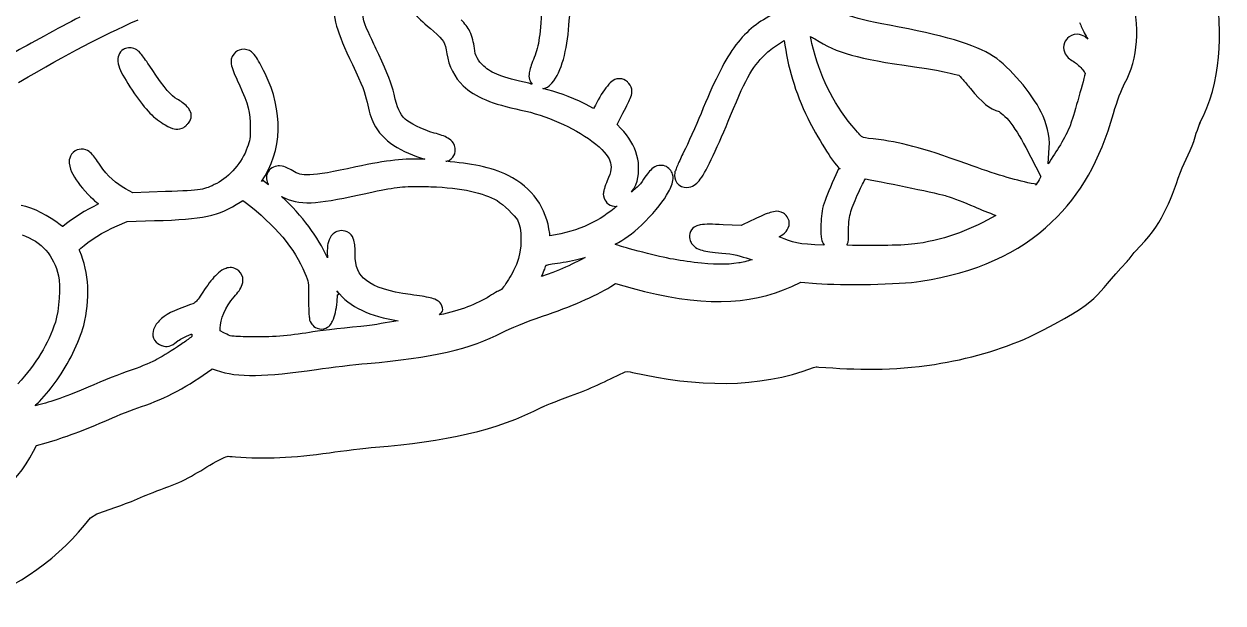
# Model space of a CAD drawing. Extents: x 3 to 1707, y 187 to 1378.
# Drawn here: x 132.8 to 267.7, y 860.7 to 925.8 of the extents above; entities that cross this region are included whole.
import ezdxf

# ---------------------------------------------------------------- set-up
doc = ezdxf.new("R2010")
doc.units = 0
doc.layers.add('Drawings', color=7, linetype='CONTINUOUS')

msp = doc.modelspace()

# ---------------------------------------------------------------- linework, layer by layer
at = {"layer": 'Drawings', "color": 7}
for points in [[(221.256356, 924.352333), (221.256158, 924.352615)], [(250.176821, 924.165883), (250.171173, 924.165883)], [(143.995617, 922.91336), (143.98997, 922.907713)], [(144.563522, 923.078635), (144.563664, 923.078804)], [(197.08351, 916.660455), (196.879468, 916.268922), (195.974976, 916.737644)], [(199.934669, 914.035532), (199.515517, 914.465631), (200.182845, 915.744948), (200.17748, 915.744948)], [(245.4728, 911.890398), (245.478448, 911.890398), (247.182615, 908.614961)], [(248.003779, 910.05495), (248.119551, 911.885683)], [(224.603613, 909.442353), (224.471181, 909.563755), (223.947241, 908.400278)], [(160.314673, 907.699284), (159.658386, 908.22865), (159.531516, 908.046831)], [(176.633757, 907.512326), (176.633757, 907.512128)], [(227.443902, 908.350334), (227.444043, 908.350306)], [(148.722004, 906.921948), (145.065522, 906.800547), (144.254806, 907.225141)], [(157.138335, 905.753954), (157.436152, 905.94142), (157.435841, 905.940573)], [(157.435841, 905.940573), (157.678483, 905.753107)], [(143.295393, 903.07968), (143.30104, 903.07968), (144.437133, 903.570452), (147.486969, 903.658538)], [(214.571554, 903.646963), (213.463021, 903.12313), (211.433478, 903.205852)], [(137.178977, 903.017511), (137.134842, 902.984478), (136.897707, 903.171945)], [(191.965417, 901.970551), (191.937745, 902.19105), (191.937745, 902.196696)], [(139.08727, 900.217515), (139.08727, 900.223162), (139.01007, 900.38296), (139.208605, 900.565062), (139.214252, 900.570709)], [(195.429096, 899.389727), (195.930983, 899.516493)], [(219.154582, 896.273975), (220.18038, 896.753737), (221.961748, 896.604949)], [(168.024765, 894.54841), (168.096459, 895.303837), (168.272941, 895.414228), (168.013724, 895.750594)], [(198.820686, 896.251813), (198.826051, 896.251813), (199.349991, 896.577168), (201.208559, 896.069852)], [(155.312522, 891.041548), (154.882358, 891.262047), (154.882358, 891.565325)], [(153.955672, 886.971017), (153.977697, 886.987957), (154.440955, 886.833523)], [(133.891892, 877.729154), (134.239322, 878.385371), (135.331308, 878.694154)], [(140.283734, 870.231547), (141.020751, 870.717096)]]:
    msp.add_lwpolyline(points, dxfattribs=at)
for points in [[(171.212115, 925.577019), (170.730842, 926.818644), (170.551536, 929.671266), (170.842604, 930.787961)], [(167.567013, 929.12208), (167.581131, 926.282615), (167.920146, 925.039691), (169.750957, 921.209139)], [(256.590834, 919.069821), (258.162371, 921.964255), (258.336623, 925.2057), (257.318815, 929.723327)], [(265.017245, 914.567891), (267.505586, 919.151047), (267.659817, 924.764956), (266.808326, 929.92827)], [(191.055447, 928.268063), (190.906073, 924.505694), (190.740942, 923.363448), (190.200597, 922.003922)], [(139.087214, 926.541708), (136.683697, 925.292742), (133.340873, 923.47158), (131.603273, 922.472193)], [(176.876201, 926.784708), (177.284736, 926.348623), (177.893698, 925.792972), (178.867145, 924.942965)], [(194.094355, 925.648787), (194.142923, 926.36065), (194.187736, 926.743121), (194.21569, 926.850886)], [(216.898972, 926.756955), (215.229338, 925.91666), (213.871132, 924.81267), (212.657896, 923.101024)], [(230.140435, 925.621627), (227.79328, 926.052856), (226.313372, 926.414999), (225.248578, 926.856815)], [(132.215341, 919.19094), (138.105211, 922.601866), (141.341017, 924.301062), (145.650031, 926.249159)], [(171.708468, 924.485197), (171.433156, 925.07885), (171.209856, 925.582863), (171.212115, 925.577019)], [(182.975873, 924.915353), (182.738963, 925.413917), (182.398621, 925.791278), (181.977634, 926.249808)], [(193.476668, 921.79435), (193.78434, 922.897973), (193.995723, 924.20668), (194.094355, 925.648787)], [(241.854438, 922.120101), (239.725867, 923.523359), (236.171857, 924.513712), (230.140435, 925.621627)], [(251.522489, 925.930551), (251.695865, 925.524026), (251.886381, 925.116625), (252.062976, 924.767046)], [(172.712213, 922.351187), (172.342448, 923.130866), (171.983723, 923.891544), (171.708468, 924.485197)], [(178.867145, 924.942965), (180.068155, 923.894255), (180.158909, 923.747077), (180.367242, 922.428488)], [(183.466719, 923.040521), (183.394714, 923.677228), (183.25014, 924.338358), (182.975873, 924.915353)], [(216.485354, 922.632443), (216.831795, 922.949695), (217.515953, 923.439903), (218.117799, 923.812492)], [(218.117799, 923.812492), (218.195169, 923.860488), (218.247407, 923.884204), (218.321953, 923.928247)], [(218.321953, 923.928247), (218.691267, 921.015913), (219.532987, 918.092314), (220.96365, 915.177156)], [(221.256158, 924.352615), (221.483185, 924.24533), (221.52074, 924.252389), (221.752511, 924.104448)], [(221.432838, 923.585839), (221.365069, 923.863085), (221.314242, 924.095498), (221.256356, 924.352333)], [(221.752511, 924.104448), (224.307801, 922.474282), (226.43033, 921.885118), (232.959121, 920.955805)], [(250.171173, 924.165883), (250.002315, 923.99705), (249.817362, 923.74671), (249.746515, 923.399417)], [(251.241219, 924.607022), (250.834577, 924.621138), (250.349406, 924.337398), (250.176821, 924.165883)], [(252.112589, 924.364501), (251.846595, 924.475739), (251.647834, 924.592058), (251.241219, 924.607022)], [(252.062976, 924.767046), (252.203315, 924.489234), (252.31824, 924.290729), (252.460047, 924.077768)], [(252.460047, 924.077768), (252.323097, 924.146374), (252.253351, 924.305608), (252.112589, 924.364501)], [(143.98997, 922.907713), (143.509092, 922.610534), (143.332948, 921.956632), (143.366748, 921.573258)], [(144.563664, 923.078804), (144.351038, 923.059041), (144.141519, 923.002576), (143.995617, 922.91336)], [(145.159156, 923.023581), (144.991851, 923.085411), (144.776148, 923.099527), (144.563522, 923.078635)], [(146.162902, 922.174392), (145.883072, 922.531482), (145.704161, 922.82341), (145.159156, 923.023581)], [(157.033208, 922.841564), (156.815782, 922.758277), (156.416707, 922.52832), (156.233533, 922.113692)], [(158.169301, 922.780863), (157.840366, 922.952801), (157.336334, 922.957883), (157.033208, 922.841564)], [(158.842135, 922.168774), (158.676948, 922.392378), (158.498235, 922.60884), (158.169301, 922.780863)], [(174.438433, 917.873622), (174.185993, 919.03772), (173.737023, 920.190355), (172.712213, 922.351187)], [(180.367242, 922.428488), (180.582127, 921.069696), (181.243836, 919.730159), (182.203757, 918.816656)], [(184.542158, 921.011283), (183.851647, 921.634665), (183.561116, 922.203726), (183.466719, 923.040521)], [(212.657896, 923.101024), (211.444631, 921.389349), (210.341294, 919.090939), (208.957279, 915.711944)], [(212.28285, 915.463946), (214.148167, 919.989055), (214.783756, 921.07427), (216.485354, 922.632443)], [(225.92209, 914.355015), (223.733232, 917.020255), (222.336793, 919.886485), (221.432838, 923.585839)], [(249.746515, 923.399417), (249.67564, 923.052096), (249.769105, 922.671517), (249.911985, 922.423378)], [(249.911985, 922.423378), (250.196615, 921.927129), (250.543311, 921.73396), (250.959836, 921.480457)], [(143.366748, 921.573258), (143.400633, 921.189884), (143.519511, 920.89358), (143.675606, 920.553119)], [(147.221794, 920.66351), (146.771299, 921.341212), (146.442788, 921.817303), (146.162902, 922.174392)], [(156.233533, 922.113692), (156.050274, 921.699035), (156.10847, 921.351376), (156.172851, 921.077009)], [(156.172851, 921.077009), (156.301612, 920.528303), (156.558824, 919.984396), (157.011155, 918.992632)], [(159.928615, 920.211219), (159.46739, 921.144768), (159.172538, 921.721735), (158.842135, 922.168774)], [(169.750957, 921.209139), (170.887417, 918.831253), (171.170946, 918.076645), (171.405483, 916.968702)], [(189.604963, 919.119906), (186.559249, 919.757517), (185.412116, 920.225816), (184.542158, 921.011283)], [(190.200597, 922.003922), (189.937144, 921.341297), (189.765547, 920.867888), (189.67115, 920.426834)], [(192.1696, 919.119934), (192.799711, 919.790239), (193.168968, 920.690727), (193.476668, 921.79435)], [(232.959121, 920.955805), (236.938185, 920.389454), (237.980953, 919.986373), (237.994366, 919.974261)], [(247.215088, 915.86697), (246.102827, 918.042059), (243.712808, 920.894991), (241.854438, 922.120101)], [(250.959836, 921.480457), (251.194205, 921.337881), (251.617479, 920.948634), (251.897394, 920.598179)], [(143.675606, 920.553119), (143.987626, 919.872255), (144.499368, 919.045427), (145.258438, 917.933871)], [(150.02896, 917.316361), (149.415762, 917.675455), (148.6777, 918.473175), (147.221794, 920.66351)], [(159.531516, 908.046831), (161.906315, 911.511851), (162.003508, 916.011748), (159.928615, 920.211219)], [(189.67115, 920.426834), (189.623994, 920.206335), (189.589743, 919.988349), (189.616003, 919.721012)], [(189.616003, 919.721012), (189.638593, 919.495996), (189.77639, 919.225356), (189.95242, 918.99314)], [(200.293281, 919.516691), (200.023898, 919.640068), (199.541467, 919.64148), (199.272988, 919.522337)], [(237.994366, 919.974261), (237.935633, 920.027056), (238.18779, 919.766467), (238.430065, 919.489022)], [(252.156611, 920.217685), (251.84973, 918.928317), (250.787195, 915.235853), (250.491044, 914.433248)], [(251.897394, 920.598179), (252.019661, 920.445439), (252.101548, 920.314749), (252.156611, 920.217685)], [(157.011155, 918.992632), (158.076514, 916.656785), (158.2683, 915.909207), (158.268582, 914.123562)], [(182.203757, 918.816656), (183.568627, 917.517859), (185.47644, 916.780106), (188.706034, 916.098141)], [(189.95242, 918.99314), (189.832413, 919.01855), (189.7285, 919.093932), (189.604963, 919.119906)], [(191.176895, 918.529782), (191.247206, 918.541075), (191.334374, 918.512842), (191.391977, 918.535429)], [(195.974976, 916.737644), (194.096671, 917.715659), (192.712204, 918.097113), (191.176895, 918.529782)], [(191.391977, 918.535429), (191.846652, 918.706238), (191.971403, 918.909091), (192.1696, 919.119934)], [(198.434713, 918.788932), (197.9773, 918.265974), (197.496478, 917.459446), (197.08351, 916.660455)], [(199.272988, 919.522337), (198.736059, 919.283487), (198.680997, 919.070639), (198.434713, 918.788932)], [(200.745527, 919.191335), (200.663921, 919.270952), (200.56255, 919.3932), (200.293281, 919.516691)], [(201.16465, 918.424869), (201.103093, 918.784471), (200.862344, 919.077528), (200.745527, 919.191335)], [(201.065397, 917.57568), (201.144461, 917.801261), (201.226207, 918.065267), (201.16465, 918.424869)], [(238.430065, 919.489022), (238.67234, 919.211493), (238.967813, 918.856521), (239.262834, 918.501973)], [(239.262834, 918.501973), (240.543558, 916.962914), (241.387114, 916.165787), (242.500193, 915.943368)], [(255.338907, 915.7227), (255.765231, 917.190584), (256.233493, 918.411656), (256.590834, 919.069821)], [(145.258438, 917.933871), (146.455184, 916.181343), (147.50281, 915.052113), (148.716385, 914.421306)], [(151.1816, 916.450629), (150.806865, 916.865031), (150.459322, 917.064383), (150.02896, 917.316361)], [(171.405483, 916.968702), (171.59439, 916.076712), (171.837681, 915.172752), (172.155546, 914.536919)], [(175.701395, 915.066879), (175.061373, 915.706466), (174.791115, 916.247126), (174.438433, 917.873622)], [(200.17748, 915.744948), (200.650734, 916.65478), (200.907128, 917.12435), (201.065397, 917.57568)], [(151.407723, 916.169429), (151.317928, 916.303253), (151.250216, 916.374964), (151.1816, 916.450629)], [(151.633845, 915.458102), (151.633168, 915.787241), (151.497517, 916.035718), (151.407723, 916.169429)], [(188.706034, 916.098141), (191.547056, 915.498221), (194.581022, 914.159192), (196.697339, 912.591081)], [(208.957279, 915.711944), (208.381439, 914.306087), (207.479884, 912.302541), (207.004936, 911.355695)], [(242.500193, 915.943368), (242.353642, 915.972731), (242.976215, 915.642434), (243.564592, 914.912219)], [(248.119551, 911.885683), (248.201439, 913.15156), (247.815748, 914.692285), (247.215088, 915.86697)], [(248.384415, 903.4866), (251.696571, 906.644362), (253.769261, 910.318109), (255.338907, 915.7227)], [(148.716385, 914.421306), (149.163097, 914.188949), (149.327493, 914.013313), (149.885572, 913.941573)], [(150.784529, 914.145696), (150.99659, 914.282908), (151.075174, 914.380876), (151.148506, 914.454508)], [(151.148506, 914.454508), (151.214016, 914.519726), (151.285427, 914.587485), (151.385669, 914.724696)], [(151.385669, 914.724696), (151.485911, 914.86219), (151.63441, 915.128935), (151.633845, 915.458102)], [(172.155546, 914.536919), (173.103128, 912.640743), (175.324317, 911.308377), (177.90776, 910.57771)], [(178.966313, 913.506363), (177.610141, 913.868619), (176.061899, 914.706627), (175.701395, 915.066879)], [(210.313988, 910.991887), (210.909735, 912.252541), (211.607249, 913.824943), (212.28285, 915.463946)], [(220.96365, 915.177156), (221.479768, 914.12551), (222.175023, 912.908193), (222.838793, 911.852058)], [(227.080264, 913.086738), (226.928348, 913.179342), (226.609466, 913.518108), (225.92209, 914.355015)], [(243.564592, 914.912219), (244.152969, 914.181976), (244.831309, 913.126744), (245.4728, 911.890398)], [(250.491044, 914.433248), (249.918988, 912.882727), (248.918351, 911.476278), (248.003779, 910.05495)], [(264.535491, 913.094841), (264.8437, 914.155973), (265.275304, 915.043248), (265.017245, 914.567891)], [(149.885572, 913.941573), (150.164555, 913.905717), (150.570633, 914.007073), (150.784529, 914.145696)], [(158.268582, 914.123562), (158.26878, 912.918667), (158.236392, 912.709349), (157.937672, 911.87374)], [(180.499477, 912.932869), (180.07575, 913.180189), (179.601875, 913.336571), (178.966313, 913.506363)], [(181.122698, 912.370441), (180.929556, 912.664346), (180.711368, 912.809209), (180.499477, 912.932869)], [(201.633302, 907.683135), (202.39514, 909.913193), (201.747945, 912.162168), (199.934669, 914.035532)], [(228.332185, 912.844217), (227.475612, 912.946703), (227.23218, 912.994134), (227.080264, 913.086738)], [(262.867948, 909.103502), (263.406797, 910.448912), (264.123455, 911.676026), (264.535491, 913.094841)], [(138.800409, 911.614196), (138.494686, 911.497029), (138.187212, 911.220404), (138.04484, 910.919385)], [(139.76002, 911.625489), (139.458871, 911.735032), (139.0522, 911.711317), (138.800409, 911.614196)], [(140.405295, 911.195389), (140.246319, 911.354905), (140.061197, 911.51603), (139.76002, 911.625489)], [(157.937672, 911.87374), (157.348899, 910.226437), (155.916288, 908.575152), (154.490765, 907.848353)], [(181.255046, 911.179353), (181.397079, 911.550051), (181.31584, 912.076509), (181.122698, 912.370441)], [(196.697339, 912.591081), (197.910801, 911.691977), (198.504854, 910.971023), (198.71587, 910.379883)], [(222.838793, 911.852058), (223.502535, 910.795922), (224.024216, 909.979258), (224.603613, 909.442353)], [(238.838374, 910.037474), (233.466147, 911.955277), (231.590213, 912.454942), (228.332185, 912.844217)], [(138.04484, 910.919385), (137.902525, 910.618394), (137.892981, 910.338324), (137.912464, 910.103285)], [(141.386958, 909.894023), (140.980541, 910.494452), (140.723132, 910.876301), (140.405295, 911.195389)], [(177.90776, 910.57771), (175.598951, 910.624012), (173.744562, 910.4868), (170.137015, 909.695433)], [(180.262341, 910.330193), (180.399291, 910.368307), (180.528335, 910.359273), (180.664946, 910.445947)], [(187.271983, 908.747599), (185.357449, 909.738036), (182.966413, 910.073104), (180.262341, 910.330193)], [(180.664946, 910.445947), (180.953219, 910.629179), (181.159548, 910.930537), (181.255046, 911.179353)], [(198.71587, 910.379883), (198.926801, 909.788743), (198.879899, 909.176569), (198.412547, 908.135595)], [(207.004936, 911.355695), (206.744589, 910.836719), (206.513553, 910.328753), (206.337636, 909.916468)], [(208.874544, 908.30646), (209.307956, 908.874336), (209.718241, 909.73126), (210.313988, 910.991887)], [(137.912464, 910.103285), (137.951714, 909.633236), (138.114077, 909.266886), (138.32611, 908.868097)], [(138.32611, 908.868097), (138.750147, 908.070546), (139.433401, 907.196061), (140.317054, 906.320531)], [(144.254806, 907.225141), (143.207434, 907.775146), (142.199397, 908.693646), (141.386958, 909.894023)], [(160.270567, 909.14396), (159.946179, 908.598134), (160.114444, 908.061427), (160.281579, 907.743327)], [(161.566623, 909.811188), (161.172545, 909.811188), (160.594983, 909.689786), (160.270567, 909.14396)], [(162.371804, 909.612711), (162.149861, 909.707573), (162.026154, 909.811188), (161.566623, 909.811188)], [(163.039133, 909.2598), (162.818883, 909.398705), (162.593805, 909.517848), (162.371804, 909.612711)], [(164.963888, 908.80765), (163.964802, 908.770383), (163.621156, 908.892631), (163.039133, 909.2598)], [(170.137015, 909.695433), (167.5536, 909.128714), (165.962974, 908.844889), (164.963888, 908.80765)], [(203.298841, 909.342917), (202.970528, 909.000537), (202.670395, 908.568941), (202.13516, 907.804451)], [(203.971675, 909.811639), (203.646892, 909.693344), (203.463011, 909.514093), (203.298841, 909.342917)], [(204.931314, 909.7947), (204.718406, 909.876293), (204.296515, 909.929088), (203.971675, 909.811639)], [(205.758577, 908.884839), (205.6589, 909.243227), (205.310595, 909.649244), (204.931314, 909.7947)], [(205.758577, 907.986017), (205.817028, 908.240678), (205.858254, 908.526451), (205.758577, 908.884839)], [(206.117104, 909.370585), (206.059218, 909.208529), (205.984672, 909.220951), (205.984672, 908.747458)], [(206.337636, 909.916468), (206.249536, 909.710368), (206.174708, 909.532529), (206.117104, 909.370585)], [(246.090685, 907.84282), (244.102932, 908.261005), (242.190234, 908.840937), (238.838374, 910.037474)], [(257.799355, 900.240327), (260.911312, 903.289817), (261.59002, 905.56293), (262.867948, 909.103502)], [(154.490765, 907.848353), (153.702695, 907.446571), (153.353402, 907.290867), (152.632169, 907.170115)], [(160.281579, 907.743327), (160.290615, 907.726387), (160.305298, 907.715094), (160.314673, 907.699284)], [(170.50102, 906.563871), (173.661037, 907.258145), (174.926653, 907.48717), (176.633757, 907.512326)], [(176.633757, 907.512128), (177.20282, 907.520598), (177.821637, 907.506482), (178.57506, 907.479096)], [(178.57506, 907.479096), (182.060962, 907.353177), (184.524792, 906.782224), (186.0204, 905.907541)], [(191.937745, 902.196696), (191.596979, 905.11431), (190.0048, 907.333866), (187.271983, 908.747599)], [(198.412547, 908.135595), (198.278674, 907.837371), (198.16886, 907.542874), (198.092648, 907.269834)], [(202.13516, 907.804451), (201.83548, 907.376328), (201.445158, 907.223249), (201.13695, 906.850491)], [(201.13695, 906.850491), (201.294513, 907.136179), (201.515835, 907.339286), (201.633302, 907.683135)], [(205.091249, 906.519234), (205.406347, 907.028527), (205.641873, 907.476696), (205.758577, 907.986017)], [(205.984672, 908.747458), (205.984672, 908.427692), (206.094514, 907.981782), (206.458943, 907.677714)], [(206.458943, 907.677714), (206.823258, 907.373618), (207.289566, 907.34849), (207.595063, 907.413172)], [(207.595063, 907.413172), (208.206058, 907.541914), (208.548857, 907.879748), (208.874544, 908.30646)], [(223.947241, 908.400278), (223.309421, 906.982479), (222.936748, 906.121715), (222.711867, 905.323318)], [(226.649761, 906.800829), (226.972285, 907.514415), (227.316919, 908.151998), (227.443902, 908.350334)], [(227.444043, 908.350306), (228.828509, 908.105809), (230.836113, 907.706624), (232.655798, 907.324662)], [(246.669772, 907.727065), (246.799945, 907.758404), (246.618381, 907.732712), (246.090685, 907.84282)], [(246.796557, 907.931189), (246.528304, 907.634518), (246.539599, 907.695727), (246.669772, 907.727065)], [(247.182615, 908.614961), (247.050748, 908.446693), (246.918315, 908.065916), (246.796557, 907.931189)], [(140.317054, 906.320531), (140.646298, 905.994301), (140.90032, 905.801724), (141.193929, 905.531987)], [(152.632169, 907.170115), (151.910965, 907.049278), (150.786873, 906.990836), (148.722004, 906.921948)], [(166.943791, 899.47804), (165.855476, 901.862447), (164.141877, 904.181072), (161.787211, 906.376348)], [(161.787211, 906.376348), (161.80613, 906.365055), (161.817707, 906.353761), (161.836852, 906.343315)], [(161.836852, 906.343315), (162.746201, 905.867365), (163.787388, 905.623546), (165.10177, 905.676088)], [(165.10177, 905.676088), (166.416152, 905.728601), (168.047778, 906.025244), (170.50102, 906.563871)], [(198.004407, 906.861784), (197.984641, 906.714408), (197.910208, 906.591031), (198.070595, 906.172506)], [(198.092648, 907.269834), (198.054528, 907.133186), (198.024173, 907.009244), (198.004407, 906.861784)], [(198.070595, 906.172506), (198.152765, 905.958501), (198.290562, 905.71488), (198.539388, 905.527357)], [(202.289589, 903.18863), (203.479474, 904.317804), (204.461053, 905.500649), (205.091249, 906.519234)], [(225.816963, 904.699908), (225.971702, 905.200646), (226.306595, 906.04176), (226.649761, 906.800829)], [(232.655798, 907.324662), (234.519561, 906.933439), (236.249707, 906.532334), (236.599057, 906.42584)], [(236.599057, 906.42584), (237.197627, 906.243456), (238.653929, 905.685489), (239.665439, 905.240285)], [(136.897707, 903.171945), (135.623676, 904.202162), (133.922163, 905.090679), (132.491161, 905.377638)], [(141.193929, 905.531987), (139.82505, 904.861202), (138.250209, 903.910714), (137.178977, 903.017511)], [(153.443224, 904.14931), (154.86711, 904.450724), (155.936676, 904.977776), (157.138335, 905.753954)], [(157.678483, 905.753107), (161.161985, 903.067342), (163.249527, 900.553712), (164.412389, 897.757444)], [(186.0204, 905.907541), (186.694082, 905.513551), (188.073861, 904.151879), (188.314667, 903.740442)], [(199.543133, 905.334244), (197.619479, 903.662999), (195.360904, 902.484051), (191.965417, 901.970551)], [(198.539388, 905.527357), (198.788157, 905.339891), (199.134881, 905.252369), (199.410757, 905.268179)], [(199.410757, 905.268179), (199.478244, 905.271002), (199.482988, 905.324363), (199.543133, 905.334244)], [(222.711867, 905.323318), (222.487099, 904.52492), (222.442485, 903.826609), (222.441638, 902.952208)], [(239.665439, 905.240285), (240.451618, 904.894235), (241.314177, 904.557642), (242.103094, 904.247702)], [(147.486969, 903.658538), (150.275047, 903.742672), (152.019367, 903.847981), (153.443224, 904.14931)], [(188.314667, 903.740442), (188.812685, 902.889588), (188.906291, 900.402779), (188.204373, 898.733539)], [(216.573539, 904.518229), (216.086476, 904.34742), (215.473448, 904.073646), (214.571554, 903.646963)], [(217.279467, 904.694685), (217.029568, 904.665323), (216.817056, 904.603775), (216.573539, 904.518229)], [(218.222531, 904.507218), (217.877783, 904.720094), (217.529478, 904.724047), (217.279467, 904.694685)], [(218.878818, 903.448486), (218.849451, 903.930449), (218.500243, 904.335704), (218.222531, 904.507218)], [(218.514841, 902.422842), (218.695277, 902.64334), (218.908297, 902.966522), (218.878818, 903.448486)], [(225.552381, 902.587948), (225.552381, 903.530389), (225.635963, 904.112833), (225.816963, 904.699908)], [(242.103094, 904.247702), (239.560793, 902.778576), (236.686196, 901.594179), (233.306579, 901.077037)], [(233.681258, 896.84747), (239.853075, 897.806456), (244.692834, 899.967061), (248.384415, 903.4866)], [(139.214252, 900.570709), (140.069499, 901.358688), (141.757655, 902.417139), (143.295393, 903.07968)], [(168.526623, 902.538427), (168.054527, 902.538427), (167.597791, 902.237606), (167.37949, 901.942911)], [(169.409034, 902.251694), (169.115057, 902.480663), (168.757659, 902.538427), (168.526623, 902.538427)], [(169.916427, 901.474189), (169.844987, 901.715862), (169.702954, 902.022838), (169.409034, 902.251694)], [(199.300435, 900.999481), (200.314204, 901.571592), (201.192633, 902.147684), (202.289589, 903.18863)], [(207.782501, 902.433175), (207.635386, 902.13145), (207.639622, 901.789691), (207.694402, 901.572976)], [(208.874488, 903.177619), (208.561592, 903.120307), (208.076817, 903.036737), (207.782501, 902.433175)], [(211.433478, 903.205852), (210.200221, 903.259212), (209.500307, 903.293657), (208.874488, 903.177619)], [(217.759272, 901.854881), (218.012277, 902.030207), (218.318424, 902.18289), (218.514841, 902.422842)], [(222.441638, 902.952208), (222.440988, 902.35034), (222.443586, 901.95155), (222.4967, 901.579159)], [(225.497319, 901.259026), (225.553793, 901.622327), (225.552381, 901.994323), (225.552381, 902.587948)], [(132.601456, 902.058045), (134.815642, 901.288529), (136.182827, 899.746619), (136.699171, 897.437113)], [(167.004473, 901.066139), (166.903101, 900.613905), (166.925437, 900.049586), (166.943791, 899.47804)], [(167.37949, 901.942911), (167.161217, 901.648188), (167.071027, 901.362923), (167.004473, 901.066139)], [(170.054308, 899.913673), (170.051485, 900.57531), (170.059956, 900.991011), (169.916427, 901.474189)], [(201.340991, 900.392926), (200.174713, 900.712889), (199.654472, 900.871248), (199.300435, 900.999481)], [(207.694402, 901.572976), (207.748899, 901.356147), (207.830787, 901.221561), (207.903921, 901.104253)], [(207.903921, 901.104253), (208.034941, 900.893919), (208.282327, 900.658626), (208.527143, 900.530787)], [(222.800023, 900.906426), (219.750357, 901.007217), (219.349248, 901.167015), (217.759272, 901.854881)], [(222.4967, 901.579159), (222.529173, 901.352449), (222.683348, 901.133192), (222.800023, 900.906426)], [(225.375899, 900.889571), (225.418819, 901.014078), (225.480094, 901.149595), (225.497319, 901.259026)], [(233.306579, 901.077037), (231.734957, 900.836493), (228.572229, 900.846657), (225.375899, 900.889571)], [(139.533981, 891.885514), (140.284044, 894.722607), (140.157231, 897.889856), (139.08727, 900.217515)], [(171.333789, 896.924941), (170.428055, 897.634659), (170.060718, 898.457788), (170.054308, 899.913673)], [(192.820494, 898.887944), (193.606418, 898.994947), (194.713539, 899.207174), (195.429096, 899.389727)], [(195.930983, 899.516493), (195.748289, 899.41796), (195.595469, 899.333262), (195.368443, 899.218721)], [(208.196232, 898.970243), (205.966487, 899.230833), (204.419375, 899.548396), (201.340991, 900.392926)], [(208.527143, 900.530787), (208.771959, 900.402892), (209.004774, 900.338521), (209.271671, 900.28262)], [(209.271671, 900.28262), (209.805438, 900.1711), (210.522802, 900.096001), (211.736886, 899.973809)], [(211.736886, 899.973809), (212.983583, 899.848455), (213.789188, 899.522224), (214.704015, 899.251443)], [(256.885319, 899.055281), (257.209171, 899.433037), (257.492558, 899.846168), (257.799355, 900.240327)], [(155.29589, 898.193444), (155.001716, 898.048609), (154.770143, 897.860748), (154.534815, 897.642028)], [(156.525759, 898.287177), (156.018733, 898.481702), (155.590093, 898.338279), (155.29589, 898.193444)], [(157.336475, 897.542761), (157.164793, 897.936299), (156.8046, 898.180316), (156.525759, 898.287177)], [(188.204373, 898.733539), (187.977629, 898.194404), (187.551813, 897.419073), (187.162027, 896.809073)], [(191.017045, 897.365938), (191.142418, 897.663202), (191.283321, 897.949484), (191.375543, 898.204116)], [(191.375543, 898.204116), (191.466749, 898.455671), (191.520965, 898.59884), (191.552026, 898.661799)], [(191.552026, 898.661799), (191.535083, 898.644859), (191.908745, 898.76372), (192.820494, 898.887944)], [(195.368443, 899.218721), (194.588731, 898.825352), (193.595179, 898.362615), (192.682612, 897.978027)], [(213.220464, 898.898532), (211.704441, 898.688197), (210.447522, 898.707113), (208.196232, 898.970243)], [(214.704015, 899.251443), (214.165533, 899.113102), (213.577353, 898.948024), (213.220464, 898.898532)], [(245.965877, 890.628275), (254.628461, 894.943642), (252.796916, 894.934636), (256.885319, 899.055281)], [(136.699171, 897.437113), (136.925915, 896.42265), (136.765529, 893.535104), (136.351713, 892.25926)], [(154.534815, 897.642028), (154.064187, 897.204587), (153.597286, 896.62395), (153.128493, 895.905028)], [(157.364147, 896.484028), (157.453094, 896.757322), (157.509088, 897.149223), (157.336475, 897.542761)], [(164.412389, 897.757444), (164.866216, 896.666215), (164.813413, 896.902524), (164.814994, 894.956234)], [(176.302875, 895.342375), (173.850113, 895.658103), (172.239523, 896.215251), (171.333789, 896.924941)], [(187.162027, 896.809073), (186.967191, 896.504073), (186.781363, 896.237357), (186.643622, 896.064657)], [(192.682612, 897.978027), (192.176546, 897.764869), (191.587915, 897.566618), (191.017045, 897.365938)], [(221.961748, 896.604949), (224.809688, 896.365535), (231.311965, 896.479313), (233.681258, 896.84747)], [(153.128493, 895.905028), (152.611951, 895.112898), (152.314699, 894.704397), (152.152307, 894.543018)], [(156.459656, 895.099968), (156.880784, 895.580886), (157.186169, 895.937552), (157.364147, 896.484028)], [(168.013724, 895.750594), (169.446137, 893.930731), (171.750767, 892.910734), (174.907565, 892.386901)], [(178.49786, 894.978425), (177.986316, 895.103779), (177.302497, 895.213605), (176.302875, 895.342375)], [(186.047988, 895.678713), (185.793571, 895.535573), (185.490502, 895.357028), (185.187631, 895.171397)], [(186.50574, 895.904859), (186.358624, 895.835971), (186.222296, 895.776964), (186.047988, 895.678713)], [(186.643622, 896.064657), (186.579524, 895.984193), (186.528612, 895.92801), (186.50574, 895.904859)], [(191.143717, 892.910198), (194.327227, 893.990839), (196.985075, 895.137461), (198.820686, 896.251813)], [(201.208559, 896.069852), (208.72997, 894.026864), (214.373753, 894.034685), (219.154582, 896.273975)], [(151.556673, 894.228701), (149.611276, 893.539508), (148.675583, 893.132136), (148.01602, 892.381452)], [(152.152307, 894.543018), (151.989944, 894.381808), (151.95493, 894.369668), (151.556673, 894.228701)], [(154.882358, 891.565325), (154.882358, 892.563498), (155.427617, 893.92133), (156.459656, 895.099968)], [(164.814994, 894.956234), (164.815417, 894.376754), (164.829112, 893.832227), (164.853594, 893.401224)], [(167.517372, 892.370272), (167.813438, 892.961412), (167.936552, 893.646567), (168.024765, 894.54841)], [(179.209294, 894.730258), (178.963913, 894.862106), (178.753631, 894.915748), (178.49786, 894.978425)], [(179.617405, 894.404902), (179.469443, 894.576558), (179.332013, 894.664363), (179.209294, 894.730258)], [(185.187631, 895.171397), (183.655908, 894.232597), (181.9479, 893.591231), (179.562258, 893.059437)], [(179.909716, 893.627397), (179.909716, 893.933357), (179.76517, 894.23319), (179.617405, 894.404902)], [(164.853594, 893.401224), (164.864889, 893.185807), (164.879007, 893.000571), (164.8977, 892.838768)], [(164.8977, 892.838768), (164.906172, 892.75774), (164.914643, 892.682358), (164.930794, 892.596248)], [(179.562258, 893.059437), (179.687066, 893.26836), (179.909716, 893.394589), (179.909716, 893.627397)], [(186.593783, 891.08497), (187.454225, 891.540903), (189.231865, 892.26118), (191.143717, 892.910198)], [(136.351713, 892.25926), (135.555201, 889.803282), (134.194566, 887.558938), (132.116144, 885.322358)], [(136.56688, 885.781255), (137.766168, 887.439683), (139.048642, 890.049445), (139.533981, 891.885514)], [(148.01602, 892.381452), (147.714024, 892.037717), (147.453197, 891.765637), (147.337651, 891.212414)], [(164.930794, 892.596248), (164.947737, 892.510138), (164.902416, 892.461577), (165.10177, 892.149604)], [(170.694049, 891.774812), (168.222368, 891.52354), (165.747327, 891.241409), (164.925288, 891.096574)], [(165.10177, 892.149604), (165.205118, 891.987547), (165.341503, 891.808946), (165.58711, 891.658832)], [(165.58711, 891.658832), (165.832745, 891.508633), (166.22606, 891.428734), (166.54672, 891.510045)], [(166.54672, 891.510045), (167.188042, 891.672384), (167.369325, 892.074702), (167.517372, 892.370272)], [(174.907565, 892.386901), (173.481675, 892.190965), (172.613948, 891.970043), (170.694049, 891.774812)], [(147.337651, 891.212414), (147.279765, 890.935731), (147.315061, 890.529065), (147.514133, 890.214353)], [(147.514133, 890.214353), (147.713769, 889.899641), (147.995802, 889.743429), (148.220061, 889.657403)], [(149.334129, 889.613078), (149.77299, 889.796027), (149.839997, 889.933493), (150.144817, 890.175533)], [(151.270038, 890.297414), (150.949745, 890.06054), (150.529632, 889.769064), (150.078798, 889.470276)], [(150.144817, 890.175533), (150.091166, 890.132901), (150.348124, 890.299758), (150.635663, 890.440075)], [(150.635663, 890.440075), (150.923145, 890.580392), (151.282858, 890.737593), (151.628396, 890.881214)], [(151.68919, 890.628247), (151.669424, 890.622601), (151.537274, 890.494988), (151.270038, 890.297414)], [(151.628396, 890.881214), (151.653809, 890.892507), (151.669424, 890.898153), (151.694555, 890.909447)], [(151.694555, 890.909447), (151.691732, 890.817125), (151.695995, 890.681607), (151.68919, 890.628247)], [(156.200467, 890.688637), (155.910782, 890.73748), (155.812432, 890.787735), (155.312522, 891.041548)], [(158.230011, 890.589258), (157.062292, 890.614667), (156.490123, 890.639794), (156.200467, 890.688637)], [(164.925288, 891.096574), (162.687072, 890.702104), (160.514112, 890.5381), (158.230011, 890.589258)], [(171.427339, 887.605494), (178.665729, 888.247849), (183.09941, 889.233374), (186.593783, 891.08497)], [(235.231702, 887.505183), (238.999438, 888.09062), (242.624323, 889.120612), (245.965877, 890.628275)], [(150.078798, 889.470276), (149.17713, 888.872699), (148.135011, 888.23664), (147.563915, 887.948354)], [(148.220061, 889.657403), (148.280489, 889.634817), (148.343457, 889.593315), (148.545466, 889.547013)], [(148.545466, 889.547013), (148.747644, 889.500993), (149.11467, 889.521603), (149.334129, 889.613078)], [(147.563915, 887.948354), (146.936486, 887.63161), (145.586921, 887.075902), (144.745737, 886.79586)], [(165.724766, 886.927256), (167.364552, 887.165541), (169.96251, 887.475623), (171.427339, 887.605494)], [(222.195918, 887.204785), (226.388624, 886.890694), (230.516722, 886.772399), (235.231702, 887.505183)], [(144.745737, 886.79586), (143.750717, 886.46466), (141.702395, 885.658555), (140.046881, 884.948611)], [(146.02502, 882.75263), (148.709269, 883.642954), (151.382253, 885.069646), (153.955672, 886.971017)], [(154.440955, 886.833523), (156.920655, 886.008925), (159.927006, 886.084053), (165.724766, 886.927256)], [(194.287977, 883.958371), (196.521421, 884.716537), (198.301434, 885.67925), (200.204729, 886.567117)], [(200.204729, 886.567117), (200.489811, 886.77717), (200.896228, 886.718446), (201.267038, 886.599867)], [(201.267038, 886.599867), (208.426167, 884.981841), (215.37747, 884.746577), (221.607118, 887.155377)], [(221.607118, 887.155377), (221.803083, 887.226242), (221.969908, 887.222854), (222.195918, 887.204785)], [(140.046881, 884.948611), (137.040954, 883.659555), (135.595721, 883.212487), (134.074078, 882.858701)], [(134.575937, 883.338434), (135.258089, 884.094708), (135.981581, 884.971875), (136.56688, 885.781255)], [(134.074078, 882.858701), (134.247737, 883.042214), (134.388273, 883.130301), (134.575937, 883.338434)], [(191.134031, 882.732189), (190.976468, 882.64862), (192.682019, 883.413194), (194.287977, 883.958371)], [(142.346484, 881.313431), (143.37954, 881.770323), (145.086389, 882.441306), (146.02502, 882.75263)], [(172.362637, 878.185369), (180.118134, 878.873602), (185.930521, 879.974882), (191.134031, 882.732189)], [(135.331308, 878.694154), (137.261034, 879.231482), (139.677483, 880.133071), (142.346484, 881.313431)], [(167.191148, 877.572264), (168.575897, 877.773565), (171.220728, 878.084126), (172.362637, 878.185369)], [(123.793787, 869.650825), (128.620924, 871.248072), (131.850348, 873.800465), (133.891892, 877.729154)], [(149.107385, 873.774349), (151.137776, 874.44776), (152.905815, 875.745682), (154.789458, 876.778102)], [(154.789458, 876.778102), (155.817289, 877.241488), (155.452748, 877.198517), (156.617586, 877.107297)], [(156.617586, 877.107297), (159.819704, 876.851789), (163.139572, 876.983072), (167.191148, 877.572264)], [(146.278702, 872.671601), (146.904098, 872.948284), (148.693457, 873.637053), (149.107385, 873.774349)], [(141.020751, 870.717096), (142.737738, 871.320912), (144.399493, 871.84051), (146.278702, 872.671601)], [(126.873243, 860.672968), (132.082711, 862.396754), (136.9465, 865.823604), (140.283734, 870.231547)]]:
    msp.add_open_spline(points, degree=3, dxfattribs=at)

doc.saveas('drawing.dxf')
